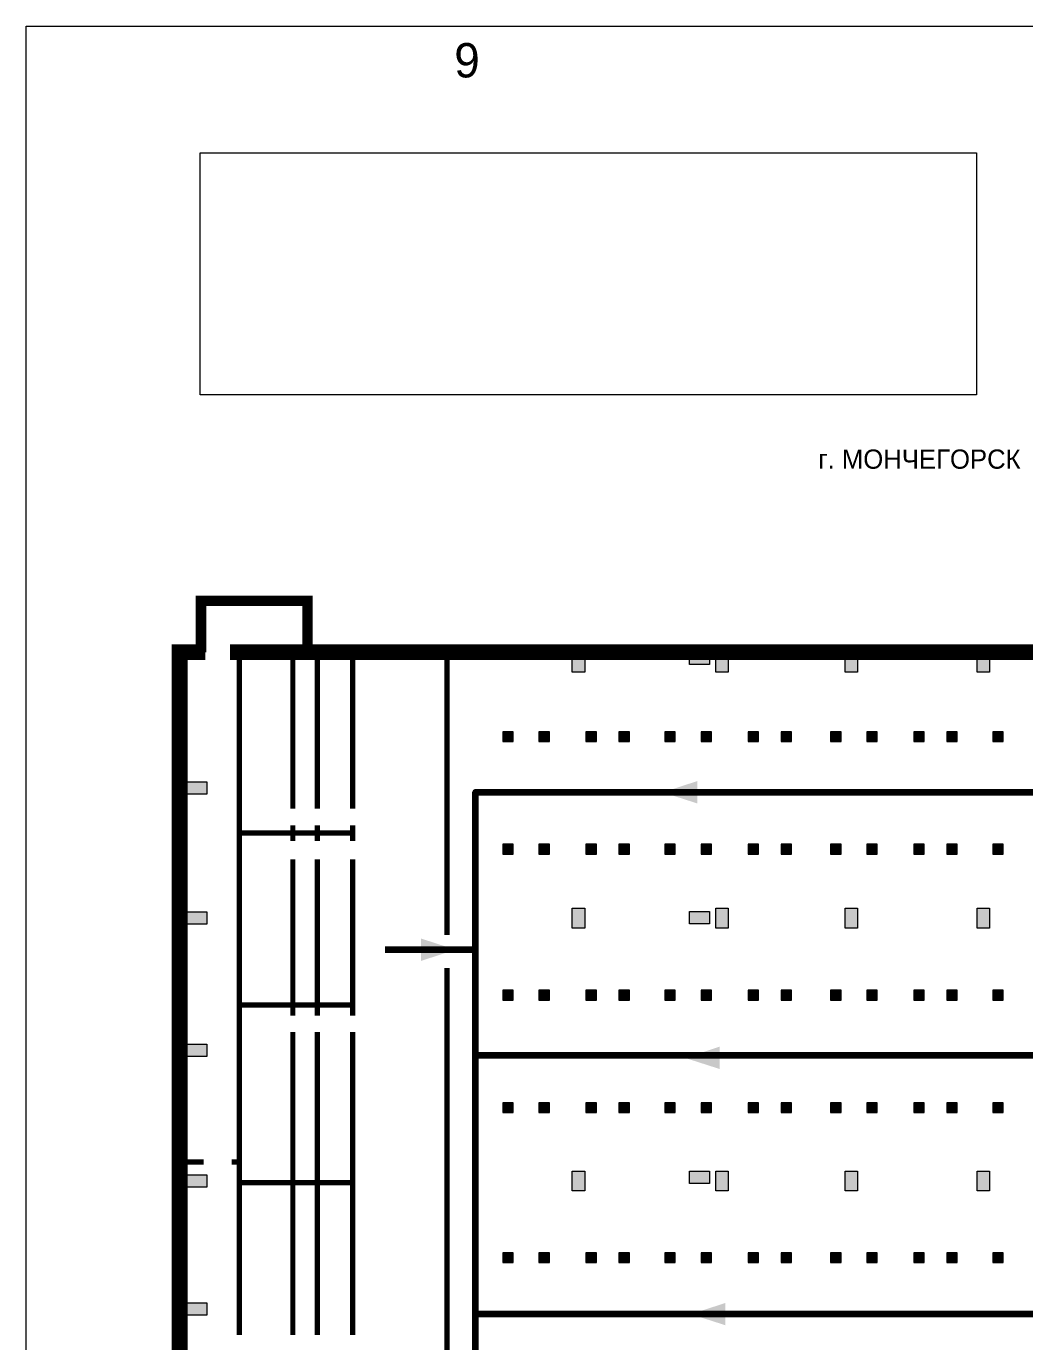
# Model space of a CAD drawing. Header units: millimetres. Extents: x 13810 to 67229, y 12374 to 21950.
# Drawn here: x 36585 to 36730.6, y 15541 to 15732.6 of the extents above; entities that cross this region are included whole.
import ezdxf

# ---------------------------------------------------------------- set-up
doc = ezdxf.new("R2010")
doc.units = ezdxf.units.MM
doc.layers.add('План_Штампы', color=7, linetype='Continuous')
doc.styles.add('обычный', font='arial.ttf')
picture_1 = doc.add_image_def('image1.jpg', size_in_pixel=(337, 105))

msp = doc.modelspace()

# ---------------------------------------------------------------- hatches: boundary and pattern name
at = {"lineweight": 0}
h = msp.add_hatch(color=256, dxfattribs=at)
h.dxf.hatch_style = 1
h.paths.add_polyline_path([(36664.63, 15638.57), (36666.43, 15638.57), (36666.43, 15641.46), (36664.63, 15641.46)])
h = msp.add_hatch(color=256, dxfattribs=at)
h.dxf.hatch_style = 1
h.paths.add_polyline_path([(36681.72, 15641.46), (36681.72, 15639.66), (36684.61, 15639.66), (36684.61, 15641.46)])
h = msp.add_hatch(color=256, dxfattribs=at)
h.dxf.hatch_style = 1
h.paths.add_polyline_path([(36685.56, 15638.57), (36687.36, 15638.57), (36687.36, 15641.46), (36685.56, 15641.46)])
h = msp.add_hatch(color=256, dxfattribs=at)
h.dxf.hatch_style = 1
h.paths.add_polyline_path([(36704.39, 15638.57), (36706.19, 15638.57), (36706.19, 15641.46), (36704.39, 15641.46)])
h = msp.add_hatch(color=256, dxfattribs=at)
h.dxf.hatch_style = 1
h.paths.add_polyline_path([(36723.62, 15638.57), (36725.42, 15638.57), (36725.42, 15641.46), (36723.62, 15641.46)])
h = msp.add_hatch(color=256, dxfattribs=at)
h.dxf.hatch_style = 1
h.paths.add_polyline_path([(36654.49, 15629.87), (36654.49, 15628.45), (36656, 15628.45), (36656, 15629.87)])
h = msp.add_hatch(color=256, dxfattribs=at)
h.dxf.hatch_style = 1
h.paths.add_polyline_path([(36659.76, 15629.87), (36659.76, 15628.45), (36661.28, 15628.45), (36661.28, 15629.87)])
h = msp.add_hatch(color=256, dxfattribs=at)
h.dxf.hatch_style = 1
h.paths.add_polyline_path([(36666.62, 15629.87), (36666.62, 15628.45), (36668.14, 15628.45), (36668.14, 15629.87)])
h = msp.add_hatch(color=256, dxfattribs=at)
h.dxf.hatch_style = 1
h.paths.add_polyline_path([(36671.43, 15629.87), (36671.43, 15628.45), (36672.95, 15628.45), (36672.95, 15629.87)])
h = msp.add_hatch(color=256, dxfattribs=at)
h.dxf.hatch_style = 1
h.paths.add_polyline_path([(36678.12, 15629.87), (36678.12, 15628.45), (36679.64, 15628.45), (36679.64, 15629.87)])
h = msp.add_hatch(color=256, dxfattribs=at)
h.dxf.hatch_style = 1
h.paths.add_polyline_path([(36683.4, 15629.87), (36683.4, 15628.45), (36684.91, 15628.45), (36684.91, 15629.87)])
h = msp.add_hatch(color=256, dxfattribs=at)
h.dxf.hatch_style = 1
h.paths.add_polyline_path([(36690.26, 15629.87), (36690.26, 15628.45), (36691.77, 15628.45), (36691.77, 15629.87)])
h = msp.add_hatch(color=256, dxfattribs=at)
h.dxf.hatch_style = 1
h.paths.add_polyline_path([(36695.07, 15629.87), (36695.07, 15628.45), (36696.59, 15628.45), (36696.59, 15629.87)])
h = msp.add_hatch(color=256, dxfattribs=at)
h.dxf.hatch_style = 1
h.paths.add_polyline_path([(36702.27, 15629.87), (36702.27, 15628.45), (36703.79, 15628.45), (36703.79, 15629.87)])
h = msp.add_hatch(color=256, dxfattribs=at)
h.dxf.hatch_style = 1
h.paths.add_polyline_path([(36707.55, 15629.87), (36707.55, 15628.45), (36709.06, 15628.45), (36709.06, 15629.87)])
h = msp.add_hatch(color=256, dxfattribs=at)
h.dxf.hatch_style = 1
h.paths.add_polyline_path([(36714.41, 15629.87), (36714.41, 15628.45), (36715.92, 15628.45), (36715.92, 15629.87)])
h = msp.add_hatch(color=256, dxfattribs=at)
h.dxf.hatch_style = 1
h.paths.add_polyline_path([(36719.22, 15629.87), (36719.22, 15628.45), (36720.74, 15628.45), (36720.74, 15629.87)])
h = msp.add_hatch(color=256, dxfattribs=at)
h.dxf.hatch_style = 1
h.paths.add_polyline_path([(36725.91, 15629.87), (36725.91, 15628.45), (36727.42, 15628.45), (36727.42, 15629.87)])
h = msp.add_hatch(color=256, dxfattribs=at)
h.dxf.hatch_style = 1
h.paths.add_polyline_path([(36608.49, 15622.56), (36608.49, 15620.76), (36611.37, 15620.76), (36611.37, 15622.56)])
h = msp.add_hatch(color=256, dxfattribs=at)
h.dxf.hatch_style = 1
h.paths.add_polyline_path([(36654.49, 15613.48), (36654.49, 15612.06), (36656, 15612.06), (36656, 15613.48)])
h = msp.add_hatch(color=256, dxfattribs=at)
h.dxf.hatch_style = 1
h.paths.add_polyline_path([(36659.76, 15613.48), (36659.76, 15612.06), (36661.28, 15612.06), (36661.28, 15613.48)])
h = msp.add_hatch(color=256, dxfattribs=at)
h.dxf.hatch_style = 1
h.paths.add_polyline_path([(36666.62, 15613.48), (36666.62, 15612.06), (36668.14, 15612.06), (36668.14, 15613.48)])
h = msp.add_hatch(color=256, dxfattribs=at)
h.dxf.hatch_style = 1
h.paths.add_polyline_path([(36671.43, 15613.48), (36671.43, 15612.06), (36672.95, 15612.06), (36672.95, 15613.48)])
h = msp.add_hatch(color=256, dxfattribs=at)
h.dxf.hatch_style = 1
h.paths.add_polyline_path([(36678.12, 15613.48), (36678.12, 15612.06), (36679.64, 15612.06), (36679.64, 15613.48)])
h = msp.add_hatch(color=256, dxfattribs=at)
h.dxf.hatch_style = 1
h.paths.add_polyline_path([(36683.4, 15613.48), (36683.4, 15612.06), (36684.91, 15612.06), (36684.91, 15613.48)])
h = msp.add_hatch(color=256, dxfattribs=at)
h.dxf.hatch_style = 1
h.paths.add_polyline_path([(36690.26, 15613.48), (36690.26, 15612.06), (36691.77, 15612.06), (36691.77, 15613.48)])
h = msp.add_hatch(color=256, dxfattribs=at)
h.dxf.hatch_style = 1
h.paths.add_polyline_path([(36695.07, 15613.48), (36695.07, 15612.06), (36696.59, 15612.06), (36696.59, 15613.48)])
h = msp.add_hatch(color=256, dxfattribs=at)
h.dxf.hatch_style = 1
h.paths.add_polyline_path([(36702.27, 15613.48), (36702.27, 15612.06), (36703.79, 15612.06), (36703.79, 15613.48)])
h = msp.add_hatch(color=256, dxfattribs=at)
h.dxf.hatch_style = 1
h.paths.add_polyline_path([(36707.55, 15613.48), (36707.55, 15612.06), (36709.06, 15612.06), (36709.06, 15613.48)])
h = msp.add_hatch(color=256, dxfattribs=at)
h.dxf.hatch_style = 1
h.paths.add_polyline_path([(36714.41, 15613.48), (36714.41, 15612.06), (36715.92, 15612.06), (36715.92, 15613.48)])
h = msp.add_hatch(color=256, dxfattribs=at)
h.dxf.hatch_style = 1
h.paths.add_polyline_path([(36719.22, 15613.48), (36719.22, 15612.06), (36720.74, 15612.06), (36720.74, 15613.48)])
h = msp.add_hatch(color=256, dxfattribs=at)
h.dxf.hatch_style = 1
h.paths.add_polyline_path([(36725.91, 15613.48), (36725.91, 15612.06), (36727.42, 15612.06), (36727.42, 15613.48)])
h = msp.add_hatch(color=256, dxfattribs=at)
h.dxf.hatch_style = 1
h.paths.add_polyline_path([(36664.63, 15601.26), (36666.43, 15601.26), (36666.43, 15604.15), (36664.63, 15604.15)])
h = msp.add_hatch(color=256, dxfattribs=at)
h.dxf.hatch_style = 1
h.paths.add_polyline_path([(36685.56, 15601.26), (36687.36, 15601.26), (36687.36, 15604.15), (36685.56, 15604.15)])
h = msp.add_hatch(color=256, dxfattribs=at)
h.dxf.hatch_style = 1
h.paths.add_polyline_path([(36704.39, 15601.26), (36706.19, 15601.26), (36706.19, 15604.15), (36704.39, 15604.15)])
h = msp.add_hatch(color=256, dxfattribs=at)
h.dxf.hatch_style = 1
h.paths.add_polyline_path([(36723.62, 15601.26), (36725.42, 15601.26), (36725.42, 15604.15), (36723.62, 15604.15)])
h = msp.add_hatch(color=256, dxfattribs=at)
h.dxf.hatch_style = 1
h.paths.add_polyline_path([(36608.49, 15603.62), (36608.49, 15601.82), (36611.37, 15601.82), (36611.37, 15603.62)])
h = msp.add_hatch(color=256, dxfattribs=at)
h.dxf.hatch_style = 1
h.paths.add_polyline_path([(36681.72, 15603.71), (36681.72, 15601.9), (36684.61, 15601.9), (36684.61, 15603.71)])
h = msp.add_hatch(color=256, dxfattribs=at)
h.dxf.hatch_style = 1
h.paths.add_polyline_path([(36654.49, 15592.21), (36654.49, 15590.79), (36656, 15590.79), (36656, 15592.21)])
h = msp.add_hatch(color=256, dxfattribs=at)
h.dxf.hatch_style = 1
h.paths.add_polyline_path([(36659.76, 15592.21), (36659.76, 15590.79), (36661.28, 15590.79), (36661.28, 15592.21)])
h = msp.add_hatch(color=256, dxfattribs=at)
h.dxf.hatch_style = 1
h.paths.add_polyline_path([(36666.62, 15592.21), (36666.62, 15590.79), (36668.14, 15590.79), (36668.14, 15592.21)])
h = msp.add_hatch(color=256, dxfattribs=at)
h.dxf.hatch_style = 1
h.paths.add_polyline_path([(36671.43, 15592.21), (36671.43, 15590.79), (36672.95, 15590.79), (36672.95, 15592.21)])
h = msp.add_hatch(color=256, dxfattribs=at)
h.dxf.hatch_style = 1
h.paths.add_polyline_path([(36678.12, 15592.21), (36678.12, 15590.79), (36679.64, 15590.79), (36679.64, 15592.21)])
h = msp.add_hatch(color=256, dxfattribs=at)
h.dxf.hatch_style = 1
h.paths.add_polyline_path([(36683.4, 15592.21), (36683.4, 15590.79), (36684.91, 15590.79), (36684.91, 15592.21)])
h = msp.add_hatch(color=256, dxfattribs=at)
h.dxf.hatch_style = 1
h.paths.add_polyline_path([(36690.26, 15592.21), (36690.26, 15590.79), (36691.77, 15590.79), (36691.77, 15592.21)])
h = msp.add_hatch(color=256, dxfattribs=at)
h.dxf.hatch_style = 1
h.paths.add_polyline_path([(36695.07, 15592.21), (36695.07, 15590.79), (36696.59, 15590.79), (36696.59, 15592.21)])
h = msp.add_hatch(color=256, dxfattribs=at)
h.dxf.hatch_style = 1
h.paths.add_polyline_path([(36702.27, 15592.21), (36702.27, 15590.79), (36703.79, 15590.79), (36703.79, 15592.21)])
h = msp.add_hatch(color=256, dxfattribs=at)
h.dxf.hatch_style = 1
h.paths.add_polyline_path([(36707.55, 15592.21), (36707.55, 15590.79), (36709.06, 15590.79), (36709.06, 15592.21)])
h = msp.add_hatch(color=256, dxfattribs=at)
h.dxf.hatch_style = 1
h.paths.add_polyline_path([(36714.41, 15592.21), (36714.41, 15590.79), (36715.92, 15590.79), (36715.92, 15592.21)])
h = msp.add_hatch(color=256, dxfattribs=at)
h.dxf.hatch_style = 1
h.paths.add_polyline_path([(36719.22, 15592.21), (36719.22, 15590.79), (36720.74, 15590.79), (36720.74, 15592.21)])
h = msp.add_hatch(color=256, dxfattribs=at)
h.dxf.hatch_style = 1
h.paths.add_polyline_path([(36725.91, 15592.21), (36725.91, 15590.79), (36727.42, 15590.79), (36727.42, 15592.21)])
h = msp.add_hatch(color=256, dxfattribs=at)
h.dxf.hatch_style = 1
h.paths.add_polyline_path([(36608.49, 15584.38), (36608.49, 15582.58), (36611.37, 15582.58), (36611.37, 15584.38)])
h = msp.add_hatch(color=256, dxfattribs=at)
h.dxf.hatch_style = 1
h.paths.add_polyline_path([(36654.49, 15575.81), (36654.49, 15574.39), (36656, 15574.39), (36656, 15575.81)])
h = msp.add_hatch(color=256, dxfattribs=at)
h.dxf.hatch_style = 1
h.paths.add_polyline_path([(36659.76, 15575.81), (36659.76, 15574.39), (36661.28, 15574.39), (36661.28, 15575.81)])
h = msp.add_hatch(color=256, dxfattribs=at)
h.dxf.hatch_style = 1
h.paths.add_polyline_path([(36666.62, 15575.81), (36666.62, 15574.39), (36668.14, 15574.39), (36668.14, 15575.81)])
h = msp.add_hatch(color=256, dxfattribs=at)
h.dxf.hatch_style = 1
h.paths.add_polyline_path([(36671.43, 15575.81), (36671.43, 15574.39), (36672.95, 15574.39), (36672.95, 15575.81)])
h = msp.add_hatch(color=256, dxfattribs=at)
h.dxf.hatch_style = 1
h.paths.add_polyline_path([(36678.12, 15575.81), (36678.12, 15574.39), (36679.64, 15574.39), (36679.64, 15575.81)])
h = msp.add_hatch(color=256, dxfattribs=at)
h.dxf.hatch_style = 1
h.paths.add_polyline_path([(36683.4, 15575.81), (36683.4, 15574.39), (36684.91, 15574.39), (36684.91, 15575.81)])
h = msp.add_hatch(color=256, dxfattribs=at)
h.dxf.hatch_style = 1
h.paths.add_polyline_path([(36690.26, 15575.81), (36690.26, 15574.39), (36691.77, 15574.39), (36691.77, 15575.81)])
h = msp.add_hatch(color=256, dxfattribs=at)
h.dxf.hatch_style = 1
h.paths.add_polyline_path([(36695.07, 15575.81), (36695.07, 15574.39), (36696.59, 15574.39), (36696.59, 15575.81)])
h = msp.add_hatch(color=256, dxfattribs=at)
h.dxf.hatch_style = 1
h.paths.add_polyline_path([(36702.27, 15575.81), (36702.27, 15574.39), (36703.79, 15574.39), (36703.79, 15575.81)])
h = msp.add_hatch(color=256, dxfattribs=at)
h.dxf.hatch_style = 1
h.paths.add_polyline_path([(36707.55, 15575.81), (36707.55, 15574.39), (36709.06, 15574.39), (36709.06, 15575.81)])
h = msp.add_hatch(color=256, dxfattribs=at)
h.dxf.hatch_style = 1
h.paths.add_polyline_path([(36714.41, 15575.81), (36714.41, 15574.39), (36715.92, 15574.39), (36715.92, 15575.81)])
h = msp.add_hatch(color=256, dxfattribs=at)
h.dxf.hatch_style = 1
h.paths.add_polyline_path([(36719.22, 15575.81), (36719.22, 15574.39), (36720.74, 15574.39), (36720.74, 15575.81)])
h = msp.add_hatch(color=256, dxfattribs=at)
h.dxf.hatch_style = 1
h.paths.add_polyline_path([(36725.91, 15575.81), (36725.91, 15574.39), (36727.42, 15574.39), (36727.42, 15575.81)])
h = msp.add_hatch(color=256, dxfattribs=at)
h.dxf.hatch_style = 1
h.paths.add_polyline_path([(36664.63, 15562.99), (36666.43, 15562.99), (36666.43, 15565.88), (36664.63, 15565.88)])
h = msp.add_hatch(color=256, dxfattribs=at)
h.dxf.hatch_style = 1
h.paths.add_polyline_path([(36681.72, 15565.88), (36681.72, 15564.08), (36684.61, 15564.08), (36684.61, 15565.88)])
h = msp.add_hatch(color=256, dxfattribs=at)
h.dxf.hatch_style = 1
h.paths.add_polyline_path([(36685.56, 15562.99), (36687.36, 15562.99), (36687.36, 15565.88), (36685.56, 15565.88)])
h = msp.add_hatch(color=256, dxfattribs=at)
h.dxf.hatch_style = 1
h.paths.add_polyline_path([(36704.39, 15562.99), (36706.19, 15562.99), (36706.19, 15565.88), (36704.39, 15565.88)])
h = msp.add_hatch(color=256, dxfattribs=at)
h.dxf.hatch_style = 1
h.paths.add_polyline_path([(36723.62, 15562.99), (36725.42, 15562.99), (36725.42, 15565.88), (36723.62, 15565.88)])
h = msp.add_hatch(color=256, dxfattribs=at)
h.dxf.hatch_style = 1
h.paths.add_polyline_path([(36608.49, 15565.32), (36608.49, 15563.52), (36611.37, 15563.52), (36611.37, 15565.32)])
h = msp.add_hatch(color=256, dxfattribs=at)
h.dxf.hatch_style = 1
h.paths.add_polyline_path([(36654.49, 15553.97), (36654.49, 15552.55), (36656, 15552.55), (36656, 15553.97)])
h = msp.add_hatch(color=256, dxfattribs=at)
h.dxf.hatch_style = 1
h.paths.add_polyline_path([(36659.76, 15553.97), (36659.76, 15552.55), (36661.28, 15552.55), (36661.28, 15553.97)])
h = msp.add_hatch(color=256, dxfattribs=at)
h.dxf.hatch_style = 1
h.paths.add_polyline_path([(36666.62, 15553.97), (36666.62, 15552.55), (36668.14, 15552.55), (36668.14, 15553.97)])
h = msp.add_hatch(color=256, dxfattribs=at)
h.dxf.hatch_style = 1
h.paths.add_polyline_path([(36671.43, 15553.97), (36671.43, 15552.55), (36672.95, 15552.55), (36672.95, 15553.97)])
h = msp.add_hatch(color=256, dxfattribs=at)
h.dxf.hatch_style = 1
h.paths.add_polyline_path([(36678.12, 15553.97), (36678.12, 15552.55), (36679.64, 15552.55), (36679.64, 15553.97)])
h = msp.add_hatch(color=256, dxfattribs=at)
h.dxf.hatch_style = 1
h.paths.add_polyline_path([(36683.4, 15553.97), (36683.4, 15552.55), (36684.91, 15552.55), (36684.91, 15553.97)])
h = msp.add_hatch(color=256, dxfattribs=at)
h.dxf.hatch_style = 1
h.paths.add_polyline_path([(36690.26, 15553.97), (36690.26, 15552.55), (36691.77, 15552.55), (36691.77, 15553.97)])
h = msp.add_hatch(color=256, dxfattribs=at)
h.dxf.hatch_style = 1
h.paths.add_polyline_path([(36695.07, 15553.97), (36695.07, 15552.55), (36696.59, 15552.55), (36696.59, 15553.97)])
h = msp.add_hatch(color=256, dxfattribs=at)
h.dxf.hatch_style = 1
h.paths.add_polyline_path([(36702.27, 15553.97), (36702.27, 15552.55), (36703.79, 15552.55), (36703.79, 15553.97)])
h = msp.add_hatch(color=256, dxfattribs=at)
h.dxf.hatch_style = 1
h.paths.add_polyline_path([(36707.55, 15553.97), (36707.55, 15552.55), (36709.06, 15552.55), (36709.06, 15553.97)])
h = msp.add_hatch(color=256, dxfattribs=at)
h.dxf.hatch_style = 1
h.paths.add_polyline_path([(36714.41, 15553.97), (36714.41, 15552.55), (36715.92, 15552.55), (36715.92, 15553.97)])
h = msp.add_hatch(color=256, dxfattribs=at)
h.dxf.hatch_style = 1
h.paths.add_polyline_path([(36719.22, 15553.97), (36719.22, 15552.55), (36720.74, 15552.55), (36720.74, 15553.97)])
h = msp.add_hatch(color=256, dxfattribs=at)
h.dxf.hatch_style = 1
h.paths.add_polyline_path([(36725.91, 15553.97), (36725.91, 15552.55), (36727.42, 15552.55), (36727.42, 15553.97)])
h = msp.add_hatch(color=256, dxfattribs=at)
h.dxf.hatch_style = 1
h.paths.add_polyline_path([(36608.49, 15546.68), (36608.49, 15544.88), (36611.37, 15544.88), (36611.37, 15546.68)])

# ---------------------------------------------------------------- linework, layer by layer
at = {"color": 126, "lineweight": 0, "true_color": 0x008754}
msp.add_lwpolyline([(36585.05, 15732.64), (37185.05, 15732.64), (37185.05, 15337.64), (36585.05, 15337.64)], close=True, dxfattribs=at)
msp.add_lwpolyline([(36585.05, 15732.64), (37185.05, 15732.64), (37185.05, 15337.64), (36585.05, 15337.64)], close=True, dxfattribs=at)
msp.add_lwpolyline([(36585.05, 15732.64), (37185.05, 15732.64), (37185.05, 15337.64), (36585.05, 15337.64)], close=True, dxfattribs=at)
msp.add_lwpolyline([(36585.05, 15732.64), (37185.05, 15732.64), (37185.05, 15337.64), (36585.05, 15337.64)], close=True, dxfattribs=at)
at = {"lineweight": 0}
for points, const_width in [([(36610.51, 15641.46), (36610.51, 15648.95), (36626.02, 15648.95), (36626.02, 15641.46)], 1.52), ([(36611.14, 15641.46), (36607.4, 15641.46), (36607.4, 15464.57), (36619.25, 15464.57)], 2.29), ([(37057.01, 15641.46), (36614.76, 15641.46)], 2.29), ([(36616.1, 15541.99), (36616.1, 15641.46)], 0.762), ([(36623.89, 15618.69), (36623.89, 15641.46)], 0.762), ([(36627.45, 15618.69), (36627.45, 15641.46)], 0.762), ([(36632.6, 15618.69), (36632.6, 15641.46)], 0.762), ([(36646.36, 15600.24), (36646.36, 15641.46)], 0.762), ([(36632.6, 15615.12), (36616.1, 15615.12)], 0.762), ([(36623.89, 15613.96), (36623.89, 15616.24)], 0.762), ([(36627.45, 15613.96), (36627.45, 15616.24)], 0.762), ([(36632.6, 15613.96), (36632.6, 15616.24)], 0.762), ([(36623.89, 15588.5), (36623.89, 15611.28)], 0.762), ([(36627.45, 15588.5), (36627.45, 15611.28)], 0.762), ([(36632.6, 15588.5), (36632.6, 15611.28)], 0.762), ([(36646.36, 15534.96), (36646.36, 15595.44)], 0.762), ([(36632.6, 15590.08), (36616.1, 15590.08)], 0.762), ([(36623.89, 15541.99), (36623.89, 15586.12)], 0.762), ([(36627.45, 15541.99), (36627.45, 15586.12)], 0.762), ([(36632.6, 15541.99), (36632.6, 15586.12)], 0.762), ([(36610.91, 15567.21), (36607.4, 15567.21)], 0.762), ([(36616.1, 15567.21), (36614.97, 15567.21)], 0.762), ([(36616.1, 15567.21), (36616.1, 15541.99)], 0.762), ([(36632.6, 15564.18), (36616.1, 15564.18)], 0.762)]:
    msp.add_lwpolyline(points, dxfattribs=dict(at, const_width=const_width))
for points in [[(36664.63, 15641.46), (36666.43, 15641.46), (36666.43, 15638.57), (36664.63, 15638.57), (36664.63, 15641.46)], [(36684.61, 15641.46), (36684.61, 15639.66), (36681.72, 15639.66), (36681.72, 15641.46), (36684.61, 15641.46)], [(36685.56, 15641.46), (36687.36, 15641.46), (36687.36, 15638.57), (36685.56, 15638.57), (36685.56, 15641.46)], [(36704.39, 15641.46), (36706.19, 15641.46), (36706.19, 15638.57), (36704.39, 15638.57), (36704.39, 15641.46)], [(36723.62, 15641.46), (36725.42, 15641.46), (36725.42, 15638.57), (36723.62, 15638.57), (36723.62, 15641.46)], [(36656, 15629.87), (36654.49, 15629.87), (36654.49, 15628.45), (36656, 15628.45), (36656, 15629.87)], [(36661.28, 15629.87), (36659.76, 15629.87), (36659.76, 15628.45), (36661.28, 15628.45), (36661.28, 15629.87)], [(36668.14, 15629.87), (36666.62, 15629.87), (36666.62, 15628.45), (36668.14, 15628.45), (36668.14, 15629.87)], [(36672.95, 15629.87), (36671.43, 15629.87), (36671.43, 15628.45), (36672.95, 15628.45), (36672.95, 15629.87)], [(36679.64, 15629.87), (36678.12, 15629.87), (36678.12, 15628.45), (36679.64, 15628.45), (36679.64, 15629.87)], [(36684.91, 15629.87), (36683.4, 15629.87), (36683.4, 15628.45), (36684.91, 15628.45), (36684.91, 15629.87)], [(36691.77, 15629.87), (36690.26, 15629.87), (36690.26, 15628.45), (36691.77, 15628.45), (36691.77, 15629.87)], [(36696.59, 15629.87), (36695.07, 15629.87), (36695.07, 15628.45), (36696.59, 15628.45), (36696.59, 15629.87)], [(36703.79, 15629.87), (36702.27, 15629.87), (36702.27, 15628.45), (36703.79, 15628.45), (36703.79, 15629.87)], [(36709.06, 15629.87), (36707.55, 15629.87), (36707.55, 15628.45), (36709.06, 15628.45), (36709.06, 15629.87)], [(36715.92, 15629.87), (36714.41, 15629.87), (36714.41, 15628.45), (36715.92, 15628.45), (36715.92, 15629.87)], [(36720.74, 15629.87), (36719.22, 15629.87), (36719.22, 15628.45), (36720.74, 15628.45), (36720.74, 15629.87)], [(36727.42, 15629.87), (36725.91, 15629.87), (36725.91, 15628.45), (36727.42, 15628.45), (36727.42, 15629.87)], [(36611.37, 15622.56), (36611.37, 15620.76), (36608.49, 15620.76), (36608.49, 15622.56), (36611.37, 15622.56)], [(36656, 15613.48), (36654.49, 15613.48), (36654.49, 15612.06), (36656, 15612.06), (36656, 15613.48)], [(36661.28, 15613.48), (36659.76, 15613.48), (36659.76, 15612.06), (36661.28, 15612.06), (36661.28, 15613.48)], [(36668.14, 15613.48), (36666.62, 15613.48), (36666.62, 15612.06), (36668.14, 15612.06), (36668.14, 15613.48)], [(36672.95, 15613.48), (36671.43, 15613.48), (36671.43, 15612.06), (36672.95, 15612.06), (36672.95, 15613.48)], [(36679.64, 15613.48), (36678.12, 15613.48), (36678.12, 15612.06), (36679.64, 15612.06), (36679.64, 15613.48)], [(36684.91, 15613.48), (36683.4, 15613.48), (36683.4, 15612.06), (36684.91, 15612.06), (36684.91, 15613.48)], [(36691.77, 15613.48), (36690.26, 15613.48), (36690.26, 15612.06), (36691.77, 15612.06), (36691.77, 15613.48)], [(36696.59, 15613.48), (36695.07, 15613.48), (36695.07, 15612.06), (36696.59, 15612.06), (36696.59, 15613.48)], [(36703.79, 15613.48), (36702.27, 15613.48), (36702.27, 15612.06), (36703.79, 15612.06), (36703.79, 15613.48)], [(36709.06, 15613.48), (36707.55, 15613.48), (36707.55, 15612.06), (36709.06, 15612.06), (36709.06, 15613.48)], [(36715.92, 15613.48), (36714.41, 15613.48), (36714.41, 15612.06), (36715.92, 15612.06), (36715.92, 15613.48)], [(36720.74, 15613.48), (36719.22, 15613.48), (36719.22, 15612.06), (36720.74, 15612.06), (36720.74, 15613.48)], [(36727.42, 15613.48), (36725.91, 15613.48), (36725.91, 15612.06), (36727.42, 15612.06), (36727.42, 15613.48)], [(36664.63, 15604.15), (36666.43, 15604.15), (36666.43, 15601.26), (36664.63, 15601.26), (36664.63, 15604.15)], [(36685.56, 15604.15), (36687.36, 15604.15), (36687.36, 15601.26), (36685.56, 15601.26), (36685.56, 15604.15)], [(36704.39, 15604.15), (36706.19, 15604.15), (36706.19, 15601.26), (36704.39, 15601.26), (36704.39, 15604.15)], [(36723.62, 15604.15), (36725.42, 15604.15), (36725.42, 15601.26), (36723.62, 15601.26), (36723.62, 15604.15)], [(36611.37, 15603.62), (36611.37, 15601.82), (36608.49, 15601.82), (36608.49, 15603.62), (36611.37, 15603.62)], [(36684.61, 15603.71), (36684.61, 15601.9), (36681.72, 15601.9), (36681.72, 15603.71), (36684.61, 15603.71)], [(36656, 15592.21), (36654.49, 15592.21), (36654.49, 15590.79), (36656, 15590.79), (36656, 15592.21)], [(36661.28, 15592.21), (36659.76, 15592.21), (36659.76, 15590.79), (36661.28, 15590.79), (36661.28, 15592.21)], [(36668.14, 15592.21), (36666.62, 15592.21), (36666.62, 15590.79), (36668.14, 15590.79), (36668.14, 15592.21)], [(36672.95, 15592.21), (36671.43, 15592.21), (36671.43, 15590.79), (36672.95, 15590.79), (36672.95, 15592.21)], [(36679.64, 15592.21), (36678.12, 15592.21), (36678.12, 15590.79), (36679.64, 15590.79), (36679.64, 15592.21)], [(36684.91, 15592.21), (36683.4, 15592.21), (36683.4, 15590.79), (36684.91, 15590.79), (36684.91, 15592.21)], [(36691.77, 15592.21), (36690.26, 15592.21), (36690.26, 15590.79), (36691.77, 15590.79), (36691.77, 15592.21)], [(36696.59, 15592.21), (36695.07, 15592.21), (36695.07, 15590.79), (36696.59, 15590.79), (36696.59, 15592.21)], [(36703.79, 15592.21), (36702.27, 15592.21), (36702.27, 15590.79), (36703.79, 15590.79), (36703.79, 15592.21)], [(36709.06, 15592.21), (36707.55, 15592.21), (36707.55, 15590.79), (36709.06, 15590.79), (36709.06, 15592.21)], [(36715.92, 15592.21), (36714.41, 15592.21), (36714.41, 15590.79), (36715.92, 15590.79), (36715.92, 15592.21)], [(36720.74, 15592.21), (36719.22, 15592.21), (36719.22, 15590.79), (36720.74, 15590.79), (36720.74, 15592.21)], [(36727.42, 15592.21), (36725.91, 15592.21), (36725.91, 15590.79), (36727.42, 15590.79), (36727.42, 15592.21)], [(36611.37, 15584.38), (36611.37, 15582.58), (36608.49, 15582.58), (36608.49, 15584.38), (36611.37, 15584.38)], [(36656, 15575.81), (36654.49, 15575.81), (36654.49, 15574.39), (36656, 15574.39), (36656, 15575.81)], [(36661.28, 15575.81), (36659.76, 15575.81), (36659.76, 15574.39), (36661.28, 15574.39), (36661.28, 15575.81)], [(36668.14, 15575.81), (36666.62, 15575.81), (36666.62, 15574.39), (36668.14, 15574.39), (36668.14, 15575.81)], [(36672.95, 15575.81), (36671.43, 15575.81), (36671.43, 15574.39), (36672.95, 15574.39), (36672.95, 15575.81)], [(36679.64, 15575.81), (36678.12, 15575.81), (36678.12, 15574.39), (36679.64, 15574.39), (36679.64, 15575.81)], [(36684.91, 15575.81), (36683.4, 15575.81), (36683.4, 15574.39), (36684.91, 15574.39), (36684.91, 15575.81)], [(36691.77, 15575.81), (36690.26, 15575.81), (36690.26, 15574.39), (36691.77, 15574.39), (36691.77, 15575.81)], [(36696.59, 15575.81), (36695.07, 15575.81), (36695.07, 15574.39), (36696.59, 15574.39), (36696.59, 15575.81)], [(36703.79, 15575.81), (36702.27, 15575.81), (36702.27, 15574.39), (36703.79, 15574.39), (36703.79, 15575.81)], [(36709.06, 15575.81), (36707.55, 15575.81), (36707.55, 15574.39), (36709.06, 15574.39), (36709.06, 15575.81)], [(36715.92, 15575.81), (36714.41, 15575.81), (36714.41, 15574.39), (36715.92, 15574.39), (36715.92, 15575.81)], [(36720.74, 15575.81), (36719.22, 15575.81), (36719.22, 15574.39), (36720.74, 15574.39), (36720.74, 15575.81)], [(36727.42, 15575.81), (36725.91, 15575.81), (36725.91, 15574.39), (36727.42, 15574.39), (36727.42, 15575.81)], [(36664.63, 15565.88), (36666.43, 15565.88), (36666.43, 15562.99), (36664.63, 15562.99), (36664.63, 15565.88)], [(36684.61, 15565.88), (36684.61, 15564.08), (36681.72, 15564.08), (36681.72, 15565.88), (36684.61, 15565.88)], [(36685.56, 15565.88), (36687.36, 15565.88), (36687.36, 15562.99), (36685.56, 15562.99), (36685.56, 15565.88)], [(36704.39, 15565.88), (36706.19, 15565.88), (36706.19, 15562.99), (36704.39, 15562.99), (36704.39, 15565.88)], [(36723.62, 15565.88), (36725.42, 15565.88), (36725.42, 15562.99), (36723.62, 15562.99), (36723.62, 15565.88)], [(36611.37, 15565.32), (36611.37, 15563.52), (36608.49, 15563.52), (36608.49, 15565.32), (36611.37, 15565.32)], [(36656, 15553.97), (36654.49, 15553.97), (36654.49, 15552.55), (36656, 15552.55), (36656, 15553.97)], [(36661.28, 15553.97), (36659.76, 15553.97), (36659.76, 15552.55), (36661.28, 15552.55), (36661.28, 15553.97)], [(36668.14, 15553.97), (36666.62, 15553.97), (36666.62, 15552.55), (36668.14, 15552.55), (36668.14, 15553.97)], [(36672.95, 15553.97), (36671.43, 15553.97), (36671.43, 15552.55), (36672.95, 15552.55), (36672.95, 15553.97)], [(36679.64, 15553.97), (36678.12, 15553.97), (36678.12, 15552.55), (36679.64, 15552.55), (36679.64, 15553.97)], [(36684.91, 15553.97), (36683.4, 15553.97), (36683.4, 15552.55), (36684.91, 15552.55), (36684.91, 15553.97)], [(36691.77, 15553.97), (36690.26, 15553.97), (36690.26, 15552.55), (36691.77, 15552.55), (36691.77, 15553.97)], [(36696.59, 15553.97), (36695.07, 15553.97), (36695.07, 15552.55), (36696.59, 15552.55), (36696.59, 15553.97)], [(36703.79, 15553.97), (36702.27, 15553.97), (36702.27, 15552.55), (36703.79, 15552.55), (36703.79, 15553.97)], [(36709.06, 15553.97), (36707.55, 15553.97), (36707.55, 15552.55), (36709.06, 15552.55), (36709.06, 15553.97)], [(36715.92, 15553.97), (36714.41, 15553.97), (36714.41, 15552.55), (36715.92, 15552.55), (36715.92, 15553.97)], [(36720.74, 15553.97), (36719.22, 15553.97), (36719.22, 15552.55), (36720.74, 15552.55), (36720.74, 15553.97)], [(36727.42, 15553.97), (36725.91, 15553.97), (36725.91, 15552.55), (36727.42, 15552.55), (36727.42, 15553.97)], [(36611.37, 15546.68), (36611.37, 15544.88), (36608.49, 15544.88), (36608.49, 15546.68), (36611.37, 15546.68)]]:
    msp.add_lwpolyline(points, dxfattribs=at)
at = {"color": 126, "lineweight": 100, "true_color": 0x008754}
for points in [[(37046.42, 15552.85), (37046.42, 15506.52), (36650.52, 15506.52), (36650.52, 15621.07), (36849.61, 15621.07)], [(36650.52, 15598.1), (36637.37, 15598.1)], [(37046.42, 15582.69), (36650.52, 15582.69)], [(37046.42, 15545.04), (36650.52, 15545.04)]]:
    msp.add_lwpolyline(points, dxfattribs=at)
at = {"layer": 'План_Штампы', "color": 126, "true_color": 0x008754}
for points in [[(36682.84, 15622.69), (36682.84, 15619.43), (36677.83, 15621.04)], [(36642.57, 15596.48), (36642.58, 15599.75), (36647.58, 15598.13)], [(36686.1, 15584), (36686.1, 15580.74), (36681.09, 15582.35)], [(36686.95, 15546.67), (36686.94, 15543.41), (36681.94, 15545.02)]]:
    msp.add_solid(points, dxfattribs=at)

# ---------------------------------------------------------------- texts
at = {"lineweight": 0, "width": 126.6484, "attachment_point": 5, "style": 'обычный'}
for s, insert, char_height in [('{\\fProxima Nova Rg|b0|i0|c204|p2;9\\H1.1997x; }', (36649.28, 15727.66), 5), ('\\pi-8.4,l8.4,t8.4;{\\fProxima Nova Rg|b0|i0|c204|p2;г. МОНЧЕГОРСК\\H1.1997x; }', (36715.22, 15669.57), 2.8)]:
    msp.add_mtext(s, dxfattribs=dict(at, insert=insert, char_height=char_height))

# ---------------------------------------------------------------- pictures from other files: only their frames are drawn
at = {"color": 7, "lineweight": 0, "true_color": 0xf5f5ff}
image = msp.add_image(picture_1, insert=(36610.41, 15678.96), size_in_units=(113.11, 35.24), dxfattribs=at)
image.dxf.flags = 7

doc.saveas('drawing.dxf')
